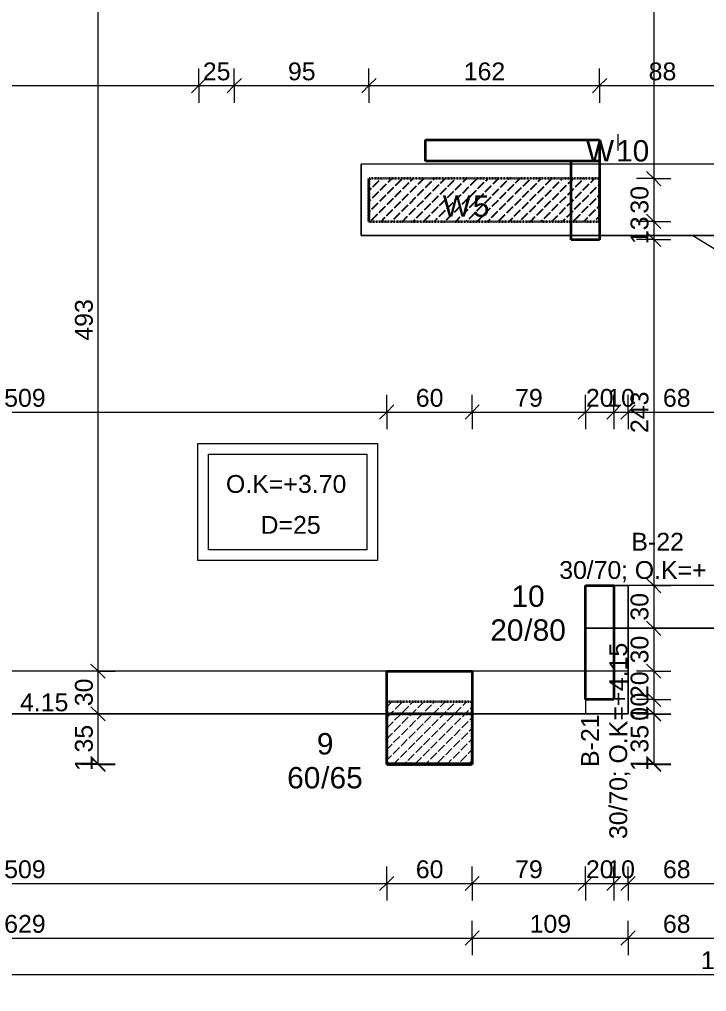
# Model space of a CAD drawing. Header units: centimetres. Extents: x 43 to 2252, y 95 to 1890.
# Drawn here: x 566 to 1049, y 95 to 777 of the extents above; entities that cross this region are included whole.
import ezdxf

# ---------------------------------------------------------------- set-up
doc = ezdxf.new("R2010")
doc.units = ezdxf.units.CM
doc.linetypes.add('Beton Ole', pattern=[0.3, 0.15, -0.15])
for name, color, linetype, lineweight in [('Dimensions', 130, 'Continuous', 9), ('Dimensions-50', 130, 'Continuous', 9), ('Floor Tags', 130, 'Continuous', 9), ('IfcBuildingElementProxy', 7, 'Continuous', 18), ('IfcColumn', 6, 'Continuous', 18), ('IfcSlab', 7, 'Continuous', 18), ('IfcWall', 7, 'Continuous', 25), ('Structural Column Tags', 130, 'Continuous', 9), ('Structural Columns', 6, 'Continuous', 50), ('Structural Framing Tags', 130, 'Continuous', 9), ('Wall Tags', 130, 'Continuous', 9)]:
    doc.layers.add(name, color=color, linetype=linetype, lineweight=lineweight)
doc.styles.add('Arial', font='arial.ttf', dxfattribs={"height": 12.5})
doc.styles.add('Arial_1', font='arial.ttf', dxfattribs={"height": 15})
doc.dimstyles.new('Deng_-_2mm_Arial_2', dxfattribs={"dimscale": 30.48, "dimtxt": 12.753242, "dimasz": 0.328084, "dimexe": 0.393701, "dimexo": 0.0625, "dimgap": 0, "dimtad": 1, "dimdec": 0, "dimzin": 0, "dimdsep": 46, "dimtxsty": 'Arial', "dimblk1": 'OBLIQUE', "dimblk2": 'OBLIQUE', "dimsah": 1, "dimcen": 0.09, "dimazin": 0, "dimtfac": 1, "dimtdec": 4, "dimtix": 1, "dimtmove": 0, "dimatfit": 3, "dimfxl": 0.393701, "dimfxlon": 1, "dimtvp": 1, "dimtolj": 1, "dimtzin": 0, "dimarcsym": 2})
pattern_1 = [(45, (-73.237, -6758.822), (0.3422397, 7.8404), [6.271, -1.524])]

# ---------------------------------------------------------------- blocks, each defined once
blk = doc.blocks.new('M_Concrete-Rectangular Beam1 - 30_70-8932641-K-31')
at = {"layer": 'IfcBuildingElementProxy', "color": 43}
blk.add_line((-28.66, 15), (-28.66, -15), dxfattribs=at)
at = {"layer": 'IfcBuildingElementProxy', "color": 90}
blk.add_line((-28.66, -15), (-28.66, 15), dxfattribs=at)
at = {"layer": 'IfcBuildingElementProxy'}
for p, q in [((39.49, 15), (-28.66, 15)), ((-28.66, 15), (49.49, 15)), ((49.49, 15), (39.49, 15)), ((-28.66, -15), (39.49, -15)), ((-28.66, -15), (49.49, -15)), ((39.49, -15), (49.49, -15))]:
    blk.add_line(p, q, dxfattribs=at)
at = {"layer": 'IfcBuildingElementProxy', "color": 252}
for p, q in [((69.49, 15), (49.49, 15)), ((49.49, 15), (69.49, 15)), ((69.49, 15), (69.49, -15)), ((69.49, -15), (69.49, 15)), ((49.49, -15), (69.49, -15)), ((49.49, -15), (69.49, -15))]:
    blk.add_line(p, q, dxfattribs=at)
blk = doc.blocks.new('M_Concrete-Rectangular Beam1 - 30_70-8955399-K-31')
at = {"layer": 'IfcBuildingElementProxy'}
for p, q in [((-57.82, 15), (-57.82, 5)), ((-57.82, 5), (-57.82, 15)), ((-27.82, 15), (-57.82, 15)), ((-57.82, 15), (32.25, 15)), ((2.25, 15), (-27.82, 15)), ((32.25, 15), (2.25, 15)), ((32.25, 15), (32.25, -15)), ((32.25, -15), (32.25, 15)), ((22.18, -15), (32.25, -15)), ((22.18, -15), (32.25, -15))]:
    blk.add_line(p, q, dxfattribs=at)
at = {"layer": 'IfcBuildingElementProxy', "color": 252}
for p, q in [((-57.82, 5), (-57.82, -15)), ((-57.82, -15), (-57.82, 5)), ((-57.82, -15), (-27.82, -15)), ((-57.82, -15), (22.18, -15)), ((-27.82, -15), (2.25, -15)), ((2.25, -15), (22.18, -15))]:
    blk.add_line(p, q, dxfattribs=at)
blk = doc.blocks.new('TAGFLOOR - D_-1983752-K-31')
at = {"layer": 'Floor Tags'}
for p, q in [((-1.548, -0.773), (-1.548, 0.87)), ((-1.548, 0.87), (0.976, 0.87)), ((0.976, 0.87), (0.976, -0.773)), ((-1.398, 0.72), (0.826, 0.72)), ((-1.398, -0.623), (-1.398, 0.72)), ((0.826, 0.72), (0.826, -0.623)), ((0.826, -0.623), (-1.398, -0.623)), ((0.976, -0.773), (-1.548, -0.773))]:
    blk.add_line(p, q, dxfattribs=at)
blk = doc.blocks.new('DIMBLOCK30-K-31')
at = {"layer": 'Dimensions-50', "transparency": 16777216}
for p, q in [((315.85, 170.78), (315.85, 182.78)), ((824.39, 170.78), (824.39, 182.78)), ((315.85, 170.78), (310.85, 165.78)), ((315.85, 170.78), (320.85, 175.78)), ((315.85, 170.78), (824.39, 170.78)), ((315.85, 170.78), (315.85, 158.78)), ((824.39, 170.78), (819.39, 165.78)), ((824.39, 170.78), (829.39, 175.78)), ((824.39, 170.78), (824.39, 158.78))]:
    blk.add_line(p, q, dxfattribs=at)
at = {"layer": 'Dimensions-50', "color": 0, "transparency": 16777216, "insert": (555.7, 187.01), "char_height": 12.5, "width": 34.6103, "attachment_point": 1, "line_spacing_factor": 0.941778, "style": 'Arial'}
blk.add_mtext('509', dxfattribs=at)
blk = doc.blocks.new('_Oblique')
at = {"color": 0, "linetype": 'ByBlock', "lineweight": -2}
blk.add_line((-0.5, -0.5), (0.5, 0.5), dxfattribs=at)
blk = doc.blocks.new('DIMBLOCK31-K-31')
at = {"layer": 'Dimensions-50', "transparency": 16777216}
for p, q in [((824.39, 170.78), (824.39, 182.78)), ((884.39, 170.78), (884.39, 182.78)), ((824.39, 170.78), (819.39, 165.78)), ((824.39, 170.78), (829.39, 175.78)), ((824.39, 170.78), (884.39, 170.78)), ((824.39, 170.78), (824.39, 158.78)), ((884.39, 170.78), (879.39, 165.78)), ((884.39, 170.78), (889.39, 175.78)), ((884.39, 170.78), (884.39, 158.78))]:
    blk.add_line(p, q, dxfattribs=at)
at = {"layer": 'Dimensions-50', "color": 0, "transparency": 16777216, "insert": (844.78, 187.01), "char_height": 12.5, "width": 23.0736, "attachment_point": 1, "line_spacing_factor": 0.941778, "style": 'Arial'}
blk.add_mtext('60', dxfattribs=at)
blk = doc.blocks.new('DIMBLOCK32-K-31')
at = {"layer": 'Dimensions-50', "transparency": 16777216}
for p, q in [((884.39, 170.78), (884.39, 182.78)), ((963.87, 170.78), (963.87, 182.78)), ((884.39, 170.78), (879.39, 165.78)), ((884.39, 170.78), (889.39, 175.78)), ((884.39, 170.78), (963.87, 170.78)), ((884.39, 170.78), (884.39, 158.78)), ((963.87, 170.78), (958.87, 165.78)), ((963.87, 170.78), (968.87, 175.78)), ((963.87, 170.78), (963.87, 158.78))]:
    blk.add_line(p, q, dxfattribs=at)
at = {"layer": 'Dimensions-50', "color": 0, "transparency": 16777216, "insert": (914.52, 187.01), "char_height": 12.5, "width": 23.0736, "attachment_point": 1, "line_spacing_factor": 0.941778, "style": 'Arial'}
blk.add_mtext('79', dxfattribs=at)
blk = doc.blocks.new('DIMBLOCK33-K-31')
at = {"layer": 'Dimensions-50', "transparency": 16777216}
for p, q in [((963.87, 170.78), (963.87, 182.78)), ((983.87, 170.78), (983.87, 182.78)), ((963.87, 170.78), (958.87, 165.78)), ((963.87, 170.78), (968.87, 175.78)), ((963.87, 170.78), (983.87, 170.78)), ((963.87, 170.78), (963.87, 158.78)), ((983.87, 170.78), (978.87, 165.78)), ((983.87, 170.78), (988.87, 175.78)), ((983.87, 170.78), (983.87, 158.78))]:
    blk.add_line(p, q, dxfattribs=at)
at = {"layer": 'Dimensions-50', "color": 0, "transparency": 16777216, "insert": (964.25, 187.01), "char_height": 12.5, "width": 23.0736, "attachment_point": 1, "line_spacing_factor": 0.941778, "style": 'Arial'}
blk.add_mtext('20', dxfattribs=at)
blk = doc.blocks.new('DIMBLOCK34-K-31')
at = {"layer": 'Dimensions-50', "transparency": 16777216}
for p, q in [((983.87, 170.78), (983.87, 182.78)), ((993.87, 170.78), (993.87, 182.78)), ((983.87, 170.78), (978.87, 165.78)), ((983.87, 170.78), (988.87, 175.78)), ((983.87, 170.78), (993.87, 170.78)), ((983.87, 170.78), (983.87, 158.78)), ((993.87, 170.78), (988.87, 165.78)), ((993.87, 170.78), (998.87, 175.78)), ((993.87, 170.78), (993.87, 158.78))]:
    blk.add_line(p, q, dxfattribs=at)
at = {"layer": 'Dimensions-50', "color": 0, "transparency": 16777216, "insert": (979.25, 187.01), "char_height": 12.5, "width": 23.0736, "attachment_point": 1, "line_spacing_factor": 0.941778, "style": 'Arial'}
blk.add_mtext('10', dxfattribs=at)
blk = doc.blocks.new('DIMBLOCK35-K-31')
at = {"layer": 'Dimensions-50', "transparency": 16777216}
for p, q in [((993.87, 170.78), (993.87, 182.78)), ((1062.02, 170.78), (1062.02, 182.78)), ((993.87, 170.78), (988.87, 165.78)), ((993.87, 170.78), (998.87, 175.78)), ((993.87, 170.78), (1062.02, 170.78)), ((993.87, 170.78), (993.87, 158.78)), ((1062.02, 170.78), (1057.02, 165.78)), ((1062.02, 170.78), (1067.02, 175.78)), ((1062.02, 170.78), (1062.02, 158.78))]:
    blk.add_line(p, q, dxfattribs=at)
at = {"layer": 'Dimensions-50', "color": 0, "transparency": 16777216, "insert": (1018.33, 187.01), "char_height": 12.5, "width": 23.0736, "attachment_point": 1, "line_spacing_factor": 0.941778, "style": 'Arial'}
blk.add_mtext('68', dxfattribs=at)
blk = doc.blocks.new('DIMBLOCK49-K-31')
at = {"layer": 'Dimensions-50', "transparency": 16777216}
for p, q in [((255.85, 132.44), (255.85, 144.44)), ((884.39, 132.44), (884.39, 144.44)), ((255.85, 132.44), (260.85, 137.44)), ((884.39, 132.44), (889.39, 137.44)), ((255.85, 132.44), (250.85, 127.44)), ((255.85, 132.44), (884.39, 132.44)), ((255.85, 132.44), (255.85, 120.44)), ((884.39, 132.44), (879.39, 127.44)), ((884.39, 132.44), (884.39, 120.44))]:
    blk.add_line(p, q, dxfattribs=at)
at = {"layer": 'Dimensions-50', "color": 0, "transparency": 16777216, "insert": (555.7, 148.67), "char_height": 12.5, "width": 34.6103, "attachment_point": 1, "line_spacing_factor": 0.941778, "style": 'Arial'}
blk.add_mtext('629', dxfattribs=at)
blk = doc.blocks.new('DIMBLOCK50-K-31')
at = {"layer": 'Dimensions-50', "transparency": 16777216}
for p, q in [((884.39, 132.44), (884.39, 144.44)), ((993.87, 132.44), (993.87, 144.44)), ((884.39, 132.44), (889.39, 137.44)), ((993.87, 132.44), (998.87, 137.44)), ((884.39, 132.44), (879.39, 127.44)), ((884.39, 132.44), (993.87, 132.44)), ((884.39, 132.44), (884.39, 120.44)), ((993.87, 132.44), (988.87, 127.44)), ((993.87, 132.44), (993.87, 120.44))]:
    blk.add_line(p, q, dxfattribs=at)
at = {"layer": 'Dimensions-50', "color": 0, "transparency": 16777216, "insert": (924.71, 148.67), "char_height": 12.5, "width": 34.6103, "attachment_point": 1, "line_spacing_factor": 0.941778, "style": 'Arial'}
blk.add_mtext('109', dxfattribs=at)
blk = doc.blocks.new('DIMBLOCK51-K-31')
at = {"layer": 'Dimensions-50', "transparency": 16777216}
for p, q in [((993.87, 132.44), (993.87, 144.44)), ((1062.02, 132.44), (1062.02, 144.44)), ((993.87, 132.44), (998.87, 137.44)), ((1062.02, 132.44), (1067.02, 137.44)), ((993.87, 132.44), (988.87, 127.44)), ((993.87, 132.44), (1062.02, 132.44)), ((993.87, 132.44), (993.87, 120.44)), ((1062.02, 132.44), (1057.02, 127.44)), ((1062.02, 132.44), (1062.02, 120.44))]:
    blk.add_line(p, q, dxfattribs=at)
at = {"layer": 'Dimensions-50', "color": 0, "transparency": 16777216, "insert": (1018.33, 148.67), "char_height": 12.5, "width": 23.0736, "attachment_point": 1, "line_spacing_factor": 0.941778, "style": 'Arial'}
blk.add_mtext('68', dxfattribs=at)
blk = doc.blocks.new('DIMBLOCK55-K-31')
at = {"layer": 'Dimensions-50', "transparency": 16777216}
for p, q in [((255.85, 106.88), (255.85, 118.88)), ((1872.6, 106.88), (1872.6, 118.88)), ((255.85, 106.88), (260.85, 111.88)), ((1872.6, 106.88), (1877.6, 111.88)), ((255.85, 106.88), (250.85, 101.88)), ((255.85, 106.88), (1872.6, 106.88)), ((255.85, 106.88), (255.85, 94.88)), ((1872.6, 106.88), (1867.6, 101.88)), ((1872.6, 106.88), (1872.6, 94.88))]:
    blk.add_line(p, q, dxfattribs=at)
at = {"layer": 'Dimensions-50', "color": 0, "transparency": 16777216, "insert": (1045, 123.11), "char_height": 12.5, "width": 46.1471, "attachment_point": 1, "line_spacing_factor": 0.941778, "style": 'Arial'}
blk.add_mtext('1617', dxfattribs=at)
blk = doc.blocks.new('DIMBLOCK119-K-31')
at = {"layer": 'Dimensions-50', "transparency": 16777216}
for p, q in [((361.37, 730.97), (361.37, 742.97)), ((692.33, 730.97), (692.33, 742.97)), ((361.37, 730.97), (356.37, 725.97)), ((361.37, 730.97), (366.37, 735.97)), ((361.37, 730.97), (692.33, 730.97)), ((361.37, 730.97), (361.37, 718.97)), ((692.33, 730.97), (687.33, 725.97)), ((692.33, 730.97), (697.33, 735.97)), ((692.33, 730.97), (692.33, 718.97))]:
    blk.add_line(p, q, dxfattribs=at)
at = {"layer": 'Dimensions-50', "color": 0, "transparency": 16777216, "insert": (512.43, 747.2), "char_height": 12.5, "width": 34.6103, "attachment_point": 1, "line_spacing_factor": 0.941778, "style": 'Arial'}
blk.add_mtext('331', dxfattribs=at)
blk = doc.blocks.new('DIMBLOCK120-K-31')
at = {"layer": 'Dimensions-50', "transparency": 16777216}
for p, q in [((692.33, 730.97), (692.33, 742.97)), ((717.33, 730.97), (717.33, 742.97)), ((692.33, 730.97), (687.33, 725.97)), ((692.33, 730.97), (697.33, 735.97)), ((692.33, 730.97), (717.33, 730.97)), ((692.33, 730.97), (692.33, 718.97)), ((717.33, 730.97), (712.33, 725.97)), ((717.33, 730.97), (722.33, 735.97)), ((717.33, 730.97), (717.33, 718.97))]:
    blk.add_line(p, q, dxfattribs=at)
at = {"layer": 'Dimensions-50', "color": 0, "transparency": 16777216, "insert": (695.22, 747.2), "char_height": 12.5, "width": 23.0736, "attachment_point": 1, "line_spacing_factor": 0.941778, "style": 'Arial'}
blk.add_mtext('25', dxfattribs=at)
blk = doc.blocks.new('DIMBLOCK121-K-31')
at = {"layer": 'Dimensions-50', "transparency": 16777216}
for p, q in [((717.33, 730.97), (717.33, 742.97)), ((811.87, 730.97), (811.87, 742.97)), ((717.33, 730.97), (712.33, 725.97)), ((717.33, 730.97), (722.33, 735.97)), ((717.33, 730.97), (811.87, 730.97)), ((717.33, 730.97), (717.33, 718.97)), ((811.87, 730.97), (806.87, 725.97)), ((811.87, 730.97), (816.87, 735.97)), ((811.87, 730.97), (811.87, 718.97))]:
    blk.add_line(p, q, dxfattribs=at)
at = {"layer": 'Dimensions-50', "color": 0, "transparency": 16777216, "insert": (754.98, 747.2), "char_height": 12.5, "width": 23.0736, "attachment_point": 1, "line_spacing_factor": 0.941778, "style": 'Arial'}
blk.add_mtext('95', dxfattribs=at)
blk = doc.blocks.new('DIMBLOCK122-K-31')
at = {"layer": 'Dimensions-50', "transparency": 16777216}
for p, q in [((811.87, 730.97), (811.87, 742.97)), ((973.87, 730.97), (973.87, 742.97)), ((811.87, 730.97), (806.87, 725.97)), ((811.87, 730.97), (816.87, 735.97)), ((811.87, 730.97), (973.87, 730.97)), ((811.87, 730.97), (811.87, 718.97)), ((973.87, 730.97), (968.87, 725.97)), ((973.87, 730.97), (978.87, 735.97)), ((973.87, 730.97), (973.87, 718.97))]:
    blk.add_line(p, q, dxfattribs=at)
at = {"layer": 'Dimensions-50', "color": 0, "transparency": 16777216, "insert": (878.45, 747.2), "char_height": 12.5, "width": 34.6103, "attachment_point": 1, "line_spacing_factor": 0.941778, "style": 'Arial'}
blk.add_mtext('162', dxfattribs=at)
blk = doc.blocks.new('DIMBLOCK123-K-31')
at = {"layer": 'Dimensions-50', "transparency": 16777216}
for p, q in [((973.87, 730.97), (973.87, 742.97)), ((1062.02, 730.97), (1062.02, 742.97)), ((973.87, 730.97), (968.87, 725.97)), ((973.87, 730.97), (978.87, 735.97)), ((973.87, 730.97), (1062.02, 730.97)), ((973.87, 730.97), (973.87, 718.97)), ((1062.02, 730.97), (1057.02, 725.97)), ((1062.02, 730.97), (1067.02, 735.97)), ((1062.02, 730.97), (1062.02, 718.97))]:
    blk.add_line(p, q, dxfattribs=at)
at = {"layer": 'Dimensions-50', "color": 0, "transparency": 16777216, "insert": (1008.33, 747.2), "char_height": 12.5, "width": 23.0736, "attachment_point": 1, "line_spacing_factor": 0.941778, "style": 'Arial'}
blk.add_mtext('88', dxfattribs=at)
blk = doc.blocks.new('DIMBLOCK138-K-31')
at = {"layer": 'Dimensions-50', "transparency": 16777216}
for p, q in [((315.85, 501.77), (315.85, 513.77)), ((824.39, 501.77), (824.39, 513.77)), ((315.85, 501.77), (320.85, 506.77)), ((824.39, 501.77), (829.39, 506.77)), ((315.85, 501.77), (310.85, 496.77)), ((315.85, 501.77), (824.39, 501.77)), ((315.85, 501.77), (315.85, 489.77)), ((824.39, 501.77), (819.39, 496.77)), ((824.39, 501.77), (824.39, 489.77))]:
    blk.add_line(p, q, dxfattribs=at)
at = {"layer": 'Dimensions-50', "color": 0, "transparency": 16777216, "insert": (555.7, 517.99), "char_height": 12.5, "width": 34.6103, "attachment_point": 1, "line_spacing_factor": 0.941778, "style": 'Arial'}
blk.add_mtext('509', dxfattribs=at)
blk = doc.blocks.new('DIMBLOCK139-K-31')
at = {"layer": 'Dimensions-50', "transparency": 16777216}
for p, q in [((824.39, 501.77), (824.39, 513.77)), ((884.39, 501.77), (884.39, 513.77)), ((824.39, 501.77), (829.39, 506.77)), ((884.39, 501.77), (889.39, 506.77)), ((824.39, 501.77), (819.39, 496.77)), ((824.39, 501.77), (884.39, 501.77)), ((824.39, 501.77), (824.39, 489.77)), ((884.39, 501.77), (879.39, 496.77)), ((884.39, 501.77), (884.39, 489.77))]:
    blk.add_line(p, q, dxfattribs=at)
at = {"layer": 'Dimensions-50', "color": 0, "transparency": 16777216, "insert": (844.78, 517.99), "char_height": 12.5, "width": 23.0736, "attachment_point": 1, "line_spacing_factor": 0.941778, "style": 'Arial'}
blk.add_mtext('60', dxfattribs=at)
blk = doc.blocks.new('DIMBLOCK140-K-31')
at = {"layer": 'Dimensions-50', "transparency": 16777216}
for p, q in [((884.39, 501.77), (884.39, 513.77)), ((963.87, 501.77), (963.87, 513.77)), ((884.39, 501.77), (889.39, 506.77)), ((963.87, 501.77), (968.87, 506.77)), ((884.39, 501.77), (879.39, 496.77)), ((884.39, 501.77), (963.87, 501.77)), ((884.39, 501.77), (884.39, 489.77)), ((963.87, 501.77), (958.87, 496.77)), ((963.87, 501.77), (963.87, 489.77))]:
    blk.add_line(p, q, dxfattribs=at)
at = {"layer": 'Dimensions-50', "color": 0, "transparency": 16777216, "insert": (914.52, 517.99), "char_height": 12.5, "width": 23.0736, "attachment_point": 1, "line_spacing_factor": 0.941778, "style": 'Arial'}
blk.add_mtext('79', dxfattribs=at)
blk = doc.blocks.new('DIMBLOCK141-K-31')
at = {"layer": 'Dimensions-50', "transparency": 16777216}
for p, q in [((963.87, 501.77), (963.87, 513.77)), ((983.87, 501.77), (983.87, 513.77)), ((963.87, 501.77), (968.87, 506.77)), ((983.87, 501.77), (988.87, 506.77)), ((963.87, 501.77), (958.87, 496.77)), ((963.87, 501.77), (983.87, 501.77)), ((963.87, 501.77), (963.87, 489.77)), ((983.87, 501.77), (978.87, 496.77)), ((983.87, 501.77), (983.87, 489.77))]:
    blk.add_line(p, q, dxfattribs=at)
at = {"layer": 'Dimensions-50', "color": 0, "transparency": 16777216, "insert": (964.25, 517.99), "char_height": 12.5, "width": 23.0736, "attachment_point": 1, "line_spacing_factor": 0.941778, "style": 'Arial'}
blk.add_mtext('20', dxfattribs=at)
blk = doc.blocks.new('DIMBLOCK142-K-31')
at = {"layer": 'Dimensions-50', "transparency": 16777216}
for p, q in [((983.87, 501.77), (983.87, 513.77)), ((993.87, 501.77), (993.87, 513.77)), ((983.87, 501.77), (988.87, 506.77)), ((993.87, 501.77), (998.87, 506.77)), ((983.87, 501.77), (978.87, 496.77)), ((983.87, 501.77), (993.87, 501.77)), ((983.87, 501.77), (983.87, 489.77)), ((993.87, 501.77), (988.87, 496.77)), ((993.87, 501.77), (993.87, 489.77))]:
    blk.add_line(p, q, dxfattribs=at)
at = {"layer": 'Dimensions-50', "color": 0, "transparency": 16777216, "insert": (979.25, 517.99), "char_height": 12.5, "width": 23.0736, "attachment_point": 1, "line_spacing_factor": 0.941778, "style": 'Arial'}
blk.add_mtext('10', dxfattribs=at)
blk = doc.blocks.new('DIMBLOCK143-K-31')
at = {"layer": 'Dimensions-50', "transparency": 16777216}
for p, q in [((993.87, 501.77), (993.87, 513.77)), ((1062.02, 501.77), (1062.02, 513.77)), ((993.87, 501.77), (998.87, 506.77)), ((1062.02, 501.77), (1067.02, 506.77)), ((993.87, 501.77), (988.87, 496.77)), ((993.87, 501.77), (1062.02, 501.77)), ((993.87, 501.77), (993.87, 489.77)), ((1062.02, 501.77), (1057.02, 496.77)), ((1062.02, 501.77), (1062.02, 489.77))]:
    blk.add_line(p, q, dxfattribs=at)
at = {"layer": 'Dimensions-50', "color": 0, "transparency": 16777216, "insert": (1018.33, 517.99), "char_height": 12.5, "width": 23.0736, "attachment_point": 1, "line_spacing_factor": 0.941778, "style": 'Arial'}
blk.add_mtext('68', dxfattribs=at)
blk = doc.blocks.new('DIMBLOCK169-K-31')
at = {"layer": 'Dimensions-50', "transparency": 16777216}
for p, q in [((1011.85, 1754.69), (999.85, 1754.69)), ((1011.85, 1754.69), (1006.85, 1759.69)), ((1011.85, 1754.69), (1011.85, 665.66)), ((1011.85, 1754.69), (1016.85, 1749.69)), ((1011.85, 1754.69), (1023.85, 1754.69)), ((1011.85, 665.66), (1006.85, 670.66)), ((1011.85, 665.66), (999.85, 665.66)), ((1011.85, 665.66), (1016.85, 660.66)), ((1011.85, 665.66), (1023.85, 665.66))]:
    blk.add_line(p, q, dxfattribs=at)
at = {"layer": 'Dimensions-50', "color": 0, "transparency": 16777216, "insert": (995.63, 1190.95), "char_height": 12.5, "width": 46.1471, "attachment_point": 1, "rotation": 90, "line_spacing_factor": 0.941778, "style": 'Arial'}
blk.add_mtext('1089', dxfattribs=at)
blk = doc.blocks.new('DIMBLOCK170-K-31')
at = {"layer": 'Dimensions-50', "transparency": 16777216}
for p, q in [((1011.85, 665.66), (1006.85, 670.66)), ((1011.85, 665.66), (999.85, 665.66)), ((1011.85, 665.66), (1011.85, 635.66)), ((1011.85, 665.66), (1016.85, 660.66)), ((1011.85, 665.66), (1023.85, 665.66)), ((1011.85, 635.66), (999.85, 635.66)), ((1011.85, 635.66), (1006.85, 640.66)), ((1011.85, 635.66), (1016.85, 630.66)), ((1011.85, 635.66), (1023.85, 635.66))]:
    blk.add_line(p, q, dxfattribs=at)
at = {"layer": 'Dimensions-50', "color": 0, "transparency": 16777216, "insert": (995.63, 641.05), "char_height": 12.5, "width": 23.0736, "attachment_point": 1, "rotation": 90, "line_spacing_factor": 0.941778, "style": 'Arial'}
blk.add_mtext('30', dxfattribs=at)
blk = doc.blocks.new('DIMBLOCK171-K-31')
at = {"layer": 'Dimensions-50', "transparency": 16777216}
for p, q in [((1011.85, 635.66), (999.85, 635.66)), ((1011.85, 635.66), (1006.85, 640.66)), ((1011.85, 635.66), (1011.85, 622.95)), ((1011.85, 635.66), (1016.85, 630.66)), ((1011.85, 635.66), (1023.85, 635.66)), ((1011.85, 622.95), (1006.85, 627.95)), ((1011.85, 622.95), (999.85, 622.95)), ((1011.85, 622.95), (1016.85, 617.95)), ((1011.85, 622.95), (1023.85, 622.95))]:
    blk.add_line(p, q, dxfattribs=at)
at = {"layer": 'Dimensions-50', "color": 0, "transparency": 16777216, "insert": (995.63, 619.69), "char_height": 12.5, "width": 23.0736, "attachment_point": 1, "rotation": 90, "line_spacing_factor": 0.941778, "style": 'Arial'}
blk.add_mtext('13', dxfattribs=at)
blk = doc.blocks.new('DIMBLOCK172-K-31')
at = {"layer": 'Dimensions-50', "transparency": 16777216}
for p, q in [((1011.85, 622.95), (1006.85, 627.95)), ((1011.85, 622.95), (999.85, 622.95)), ((1011.85, 622.95), (1011.85, 379.92)), ((1011.85, 622.95), (1016.85, 617.95)), ((1011.85, 622.95), (1023.85, 622.95)), ((1011.85, 379.92), (1006.85, 384.92)), ((1011.85, 379.92), (999.85, 379.92)), ((1011.85, 379.92), (1016.85, 374.92)), ((1011.85, 379.92), (1023.85, 379.92))]:
    blk.add_line(p, q, dxfattribs=at)
at = {"layer": 'Dimensions-50', "color": 0, "transparency": 16777216, "insert": (995.63, 487.01), "char_height": 12.5, "width": 34.6103, "attachment_point": 1, "rotation": 90, "line_spacing_factor": 0.941778, "style": 'Arial'}
blk.add_mtext('243', dxfattribs=at)
blk = doc.blocks.new('DIMBLOCK173-K-31')
at = {"layer": 'Dimensions-50', "transparency": 16777216}
for p, q in [((1011.85, 379.92), (1006.85, 384.92)), ((1011.85, 379.92), (999.85, 379.92)), ((1011.85, 379.92), (1011.85, 349.92)), ((1011.85, 379.92), (1016.85, 374.92)), ((1011.85, 379.92), (1023.85, 379.92)), ((1011.85, 349.92), (1006.85, 354.92)), ((1011.85, 349.92), (999.85, 349.92)), ((1011.85, 349.92), (1016.85, 344.92)), ((1011.85, 349.92), (1023.85, 349.92))]:
    blk.add_line(p, q, dxfattribs=at)
at = {"layer": 'Dimensions-50', "color": 0, "transparency": 16777216, "insert": (995.63, 355.3), "char_height": 12.5, "width": 23.0736, "attachment_point": 1, "rotation": 90, "line_spacing_factor": 0.941778, "style": 'Arial'}
blk.add_mtext('30', dxfattribs=at)
blk = doc.blocks.new('DIMBLOCK174-K-31')
at = {"layer": 'Dimensions-50', "transparency": 16777216}
for p, q in [((1011.85, 349.92), (1006.85, 354.92)), ((1011.85, 349.92), (999.85, 349.92)), ((1011.85, 349.92), (1011.85, 319.85)), ((1011.85, 349.92), (1016.85, 344.92)), ((1011.85, 349.92), (1023.85, 349.92)), ((1011.85, 319.85), (1006.85, 324.85)), ((1011.85, 319.85), (999.85, 319.85)), ((1011.85, 319.85), (1016.85, 314.85)), ((1011.85, 319.85), (1023.85, 319.85))]:
    blk.add_line(p, q, dxfattribs=at)
at = {"layer": 'Dimensions-50', "color": 0, "transparency": 16777216, "insert": (995.63, 325.27), "char_height": 12.5, "width": 23.0736, "attachment_point": 1, "rotation": 90, "line_spacing_factor": 0.941778, "style": 'Arial'}
blk.add_mtext('30', dxfattribs=at)
blk = doc.blocks.new('DIMBLOCK175-K-31')
at = {"layer": 'Dimensions-50', "transparency": 16777216}
for p, q in [((1011.85, 319.85), (1006.85, 324.85)), ((1011.85, 319.85), (999.85, 319.85)), ((1011.85, 319.85), (1011.85, 299.92)), ((1011.85, 319.85), (1016.85, 314.85)), ((1011.85, 319.85), (1023.85, 319.85)), ((1011.85, 299.92), (1006.85, 304.92)), ((1011.85, 299.92), (999.85, 299.92)), ((1011.85, 299.92), (1016.85, 294.92)), ((1011.85, 299.92), (1023.85, 299.92))]:
    blk.add_line(p, q, dxfattribs=at)
at = {"layer": 'Dimensions-50', "color": 0, "transparency": 16777216, "insert": (995.63, 300.27), "char_height": 12.5, "width": 23.0736, "attachment_point": 1, "rotation": 90, "line_spacing_factor": 0.941778, "style": 'Arial'}
blk.add_mtext('20', dxfattribs=at)
blk = doc.blocks.new('DIMBLOCK176-K-31')
at = {"layer": 'Dimensions-50', "transparency": 16777216}
for p, q in [((1011.85, 299.92), (1006.85, 304.92)), ((1011.85, 299.92), (999.85, 299.92)), ((1011.85, 289.85), (1006.85, 294.85)), ((1011.85, 299.92), (1011.85, 289.85)), ((1011.85, 299.92), (1016.85, 294.92)), ((1011.85, 299.92), (1023.85, 299.92)), ((1011.85, 289.85), (999.85, 289.85)), ((1011.85, 289.85), (1016.85, 284.85)), ((1011.85, 289.85), (1023.85, 289.85))]:
    blk.add_line(p, q, dxfattribs=at)
at = {"layer": 'Dimensions-50', "color": 0, "transparency": 16777216, "insert": (995.63, 285.27), "char_height": 12.5, "width": 23.0736, "attachment_point": 1, "rotation": 90, "line_spacing_factor": 0.941778, "style": 'Arial'}
blk.add_mtext('10', dxfattribs=at)
blk = doc.blocks.new('DIMBLOCK177-K-31')
at = {"layer": 'Dimensions-50', "transparency": 16777216}
for p, q in [((1011.85, 289.85), (1006.85, 294.85)), ((1011.85, 289.69), (1006.85, 294.69)), ((1011.85, 289.85), (999.85, 289.85)), ((1011.85, 289.69), (999.85, 289.69)), ((1011.85, 289.85), (1011.85, 289.69)), ((1011.85, 289.85), (1016.85, 284.85)), ((1011.85, 289.85), (1023.85, 289.85)), ((1011.85, 289.69), (1016.85, 284.69)), ((1011.85, 289.69), (1023.85, 289.69))]:
    blk.add_line(p, q, dxfattribs=at)
at = {"layer": 'Dimensions-50', "color": 0, "transparency": 16777216, "insert": (995.63, 284.96), "char_height": 12.5, "width": 11.5368, "attachment_point": 1, "rotation": 90, "line_spacing_factor": 0.941778, "style": 'Arial'}
blk.add_mtext('\\fArial|b0|i0|c177|p34|;0', dxfattribs=at)
blk = doc.blocks.new('DIMBLOCK178-K-31')
at = {"layer": 'Dimensions-50', "transparency": 16777216}
for p, q in [((1011.85, 289.69), (1006.85, 294.69)), ((1011.85, 289.69), (999.85, 289.69)), ((1011.85, 289.69), (1011.85, 254.85)), ((1011.85, 289.69), (1016.85, 284.69)), ((1011.85, 289.69), (1023.85, 289.69)), ((1011.85, 254.85), (1006.85, 259.85)), ((1011.85, 254.85), (999.85, 254.85)), ((1011.85, 254.85), (1016.85, 249.85)), ((1011.85, 254.85), (1023.85, 254.85))]:
    blk.add_line(p, q, dxfattribs=at)
at = {"layer": 'Dimensions-50', "color": 0, "transparency": 16777216, "insert": (995.63, 262.66), "char_height": 12.5, "width": 23.0736, "attachment_point": 1, "rotation": 90, "line_spacing_factor": 0.941778, "style": 'Arial'}
blk.add_mtext('35', dxfattribs=at)
blk = doc.blocks.new('DIMBLOCK179-K-31')
at = {"layer": 'Dimensions-50', "transparency": 16777216}
for p, q in [((1011.85, 254.85), (1006.85, 259.85)), ((1011.85, 254.85), (999.85, 254.85)), ((1011.85, 254.32), (999.85, 254.32)), ((1011.85, 254.32), (1006.85, 259.32)), ((1011.85, 254.85), (1011.85, 254.32)), ((1011.85, 254.85), (1016.85, 249.85)), ((1011.85, 254.85), (1023.85, 254.85)), ((1011.85, 254.32), (1016.85, 249.32)), ((1011.85, 254.32), (1023.85, 254.32))]:
    blk.add_line(p, q, dxfattribs=at)
at = {"layer": 'Dimensions-50', "color": 0, "transparency": 16777216, "insert": (995.63, 249.77), "char_height": 12.5, "width": 11.5368, "attachment_point": 1, "rotation": 90, "line_spacing_factor": 0.941778, "style": 'Arial'}
blk.add_mtext('\\fArial|b0|i0|c177|p34|;1', dxfattribs=at)
blk = doc.blocks.new('DIMBLOCK180-K-31')
at = {"layer": 'Dimensions-50', "transparency": 16777216}
for p, q in [((621.61, 254.85), (616.61, 259.85)), ((621.61, 254.85), (609.61, 254.85)), ((621.61, 254.32), (609.61, 254.32)), ((621.61, 254.32), (616.61, 259.32)), ((621.61, 254.32), (621.61, 254.85)), ((621.61, 254.85), (626.61, 249.85)), ((621.61, 254.85), (633.61, 254.85)), ((621.61, 254.32), (626.61, 249.32)), ((621.61, 254.32), (633.61, 254.32))]:
    blk.add_line(p, q, dxfattribs=at)
at = {"layer": 'Dimensions-50', "color": 0, "transparency": 16777216, "insert": (605.39, 249.77), "char_height": 12.5, "width": 11.5368, "attachment_point": 1, "rotation": 90, "line_spacing_factor": 0.941778, "style": 'Arial'}
blk.add_mtext('\\fArial|b0|i0|c177|p34|;1', dxfattribs=at)
blk = doc.blocks.new('DIMBLOCK181-K-31')
at = {"layer": 'Dimensions-50', "transparency": 16777216}
for p, q in [((621.61, 289.85), (616.61, 294.85)), ((621.61, 289.85), (609.61, 289.85)), ((621.61, 254.85), (621.61, 289.85)), ((621.61, 289.85), (626.61, 284.85)), ((621.61, 289.85), (633.61, 289.85)), ((621.61, 254.85), (616.61, 259.85)), ((621.61, 254.85), (609.61, 254.85)), ((621.61, 254.85), (626.61, 249.85)), ((621.61, 254.85), (633.61, 254.85))]:
    blk.add_line(p, q, dxfattribs=at)
at = {"layer": 'Dimensions-50', "color": 0, "transparency": 16777216, "insert": (605.39, 262.73), "char_height": 12.5, "width": 23.0736, "attachment_point": 1, "rotation": 90, "line_spacing_factor": 0.941778, "style": 'Arial'}
blk.add_mtext('35', dxfattribs=at)
blk = doc.blocks.new('DIMBLOCK182-K-31')
at = {"layer": 'Dimensions-50', "transparency": 16777216}
for p, q in [((621.61, 319.85), (616.61, 324.85)), ((621.61, 319.85), (609.61, 319.85)), ((621.61, 289.85), (621.61, 319.85)), ((621.61, 319.85), (626.61, 314.85)), ((621.61, 319.85), (633.61, 319.85)), ((621.61, 289.85), (616.61, 294.85)), ((621.61, 289.85), (609.61, 289.85)), ((621.61, 289.85), (626.61, 284.85)), ((621.61, 289.85), (633.61, 289.85))]:
    blk.add_line(p, q, dxfattribs=at)
at = {"layer": 'Dimensions-50', "color": 0, "transparency": 16777216, "insert": (605.39, 295.23), "char_height": 12.5, "width": 23.0736, "attachment_point": 1, "rotation": 90, "line_spacing_factor": 0.941778, "style": 'Arial'}
blk.add_mtext('30', dxfattribs=at)
blk = doc.blocks.new('DIMBLOCK183-K-31')
at = {"layer": 'Dimensions-50', "transparency": 16777216}
for p, q in [((621.61, 812.76), (609.61, 812.76)), ((621.61, 812.76), (616.61, 817.76)), ((621.61, 319.85), (621.61, 812.76)), ((621.61, 812.76), (626.61, 807.76)), ((621.61, 812.76), (633.61, 812.76)), ((621.61, 319.85), (616.61, 324.85)), ((621.61, 319.85), (609.61, 319.85)), ((621.61, 319.85), (626.61, 314.85)), ((621.61, 319.85), (633.61, 319.85))]:
    blk.add_line(p, q, dxfattribs=at)
at = {"layer": 'Dimensions-50', "color": 0, "transparency": 16777216, "insert": (605.39, 551.88), "char_height": 12.5, "width": 34.6103, "attachment_point": 1, "rotation": 90, "line_spacing_factor": 0.941778, "style": 'Arial'}
blk.add_mtext('493', dxfattribs=at)

msp = doc.modelspace()

# ---------------------------------------------------------------- hatches: boundary and pattern name
at = {"layer": 'IfcColumn', "linetype": 'Beton Ole'}
h = msp.add_hatch(dxfattribs=at)
h.set_pattern_fill('FP_1', style=0, pattern_type=2)
h.set_pattern_definition(pattern_1)
h.paths.add_polyline_path([(824.39, 289.85), (884.39, 289.85), (884.39, 298.32), (824.39, 298.32)])
h = msp.add_hatch(dxfattribs=at)
h.set_pattern_fill('FP_1', style=0, pattern_type=2)
h.set_pattern_definition(pattern_1)
h.paths.add_polyline_path([(884.39, 254.85), (884.39, 289.85), (824.39, 289.85), (824.39, 254.85)])
h = msp.add_hatch(dxfattribs=at)
h.set_pattern_fill('FP_1', style=0, pattern_type=2)
h.set_pattern_definition(pattern_1)
h.paths.add_polyline_path([(884.39, 254.32), (884.39, 254.85), (824.39, 254.85), (824.39, 254.32)])
at = {"layer": 'IfcWall', "linetype": 'Beton Ole'}
h = msp.add_hatch(dxfattribs=at)
h.set_pattern_fill('FP_1', color=50, style=0, pattern_type=2)
h.set_pattern_definition(pattern_1)
h.paths.add_polyline_path([(811.87, 635.66), (953.87, 635.66), (953.87, 665.66), (811.87, 665.66)])
h = msp.add_hatch(dxfattribs=at)
h.set_pattern_fill('FP_1', color=50, style=0, pattern_type=2)
h.set_pattern_definition(pattern_1)
h.paths.add_polyline_path([(953.87, 635.66), (973.87, 635.66), (973.87, 665.66), (953.87, 665.66), (953.87, 662.74)])

# ---------------------------------------------------------------- linework, layer by layer
at = {"layer": 'IfcBuildingElementProxy'}
for p, q in [((806.39, 625.69), (806.39, 675.69)), ((806.39, 675.69), (806.39, 625.69)), ((953.87, 675.69), (806.39, 675.69)), ((953.87, 675.69), (806.39, 675.69)), ((1124.35, 675.69), (973.87, 675.69)), ((1124.35, 675.69), (973.87, 675.69)), ((806.39, 625.69), (953.87, 625.69)), ((953.87, 625.69), (806.39, 625.69)), ((973.87, 625.69), (1062.02, 625.69)), ((1124.35, 625.69), (973.87, 625.69)), ((824.39, 319.85), (315.85, 319.85)), ((824.39, 319.85), (315.85, 319.85)), ((963.87, 319.85), (884.39, 319.85)), ((963.87, 319.85), (884.39, 319.85)), ((993.87, 319.85), (983.87, 319.85)), ((993.87, 319.85), (983.87, 319.85)), ((993.87, 289.85), (993.87, 319.85)), ((993.87, 319.85), (993.87, 289.85)), ((285.85, 289.85), (824.39, 289.85)), ((824.39, 289.85), (285.85, 289.85)), ((884.39, 289.85), (963.87, 289.85)), ((993.87, 289.85), (884.39, 289.85)), ((963.87, 289.85), (993.87, 289.85))]:
    msp.add_line(p, q, dxfattribs=at)
at = {"layer": 'IfcBuildingElementProxy', "color": 43}
for p, q in [((973.87, 675.69), (953.87, 675.69)), ((973.87, 675.69), (953.87, 675.69)), ((953.87, 625.69), (973.87, 625.69)), ((973.87, 625.69), (953.87, 625.69))]:
    msp.add_line(p, q, dxfattribs=at)
at = {"layer": 'IfcBuildingElementProxy', "color": 252}
for p, q in [((884.39, 319.85), (824.39, 319.85)), ((884.39, 319.85), (824.39, 319.85)), ((983.87, 319.85), (963.87, 319.85)), ((983.87, 319.85), (963.87, 319.85)), ((884.39, 289.85), (824.39, 289.85))]:
    msp.add_line(p, q, dxfattribs=at)
at = {"layer": 'IfcBuildingElementProxy', "color": 90}
msp.add_line((824.39, 289.85), (884.39, 289.85), dxfattribs=at)
at = {"layer": 'IfcColumn', "color": 8, "linetype": 'Beton Ole', "lineweight": 35}
for p, q in [((963.87, 299.92), (963.87, 379.92)), ((963.87, 379.92), (983.87, 379.92)), ((983.87, 379.92), (983.87, 299.92)), ((824.39, 289.85), (824.39, 319.85)), ((824.39, 319.85), (884.39, 319.85)), ((884.39, 319.85), (884.39, 289.85)), ((824.39, 298.32), (824.39, 289.85)), ((884.39, 298.32), (824.39, 298.32)), ((884.39, 289.85), (884.39, 298.32)), ((983.87, 299.92), (963.87, 299.92)), ((884.39, 289.85), (824.39, 289.85)), ((824.39, 289.85), (884.39, 289.85)), ((824.39, 254.85), (824.39, 289.85)), ((824.39, 289.85), (884.39, 289.85)), ((884.39, 289.85), (824.39, 289.85)), ((884.39, 289.85), (884.39, 254.85))]:
    msp.add_line(p, q, dxfattribs=at)
at = {"layer": 'IfcColumn', "color": 10, "linetype": 'Beton Ole', "lineweight": 35}
for p, q in [((884.39, 298.32), (824.39, 298.32)), ((824.39, 298.32), (824.39, 289.85)), ((884.39, 289.85), (884.39, 298.32)), ((824.39, 289.85), (824.39, 254.85)), ((824.39, 289.85), (824.39, 254.85)), ((884.39, 254.85), (884.39, 289.85)), ((884.39, 254.85), (884.39, 289.85)), ((884.39, 254.85), (824.39, 254.85)), ((824.39, 254.32), (824.39, 254.85)), ((824.39, 254.32), (884.39, 254.32)), ((884.39, 254.85), (884.39, 254.32))]:
    msp.add_line(p, q, dxfattribs=at)
at = {"layer": 'IfcColumn', "color": 9, "linetype": 'Beton Ole', "lineweight": 35}
for p, q in [((824.39, 254.85), (824.39, 254.32)), ((884.39, 254.32), (824.39, 254.32)), ((884.39, 254.32), (884.39, 254.85))]:
    msp.add_line(p, q, dxfattribs=at)
at = {"layer": 'IfcSlab'}
for p, q in [((1082.02, 349.92), (993.87, 349.92)), ((993.87, 349.92), (993.87, 289.85)), ((255.85, 289.85), (993.87, 289.85))]:
    msp.add_line(p, q, dxfattribs=at)
at = {"layer": 'IfcWall', "color": 10, "lineweight": 35}
for p, q in [((851.55, 692.97), (973.87, 692.97)), ((851.55, 677.97), (851.55, 692.97)), ((973.87, 692.97), (973.87, 622.76)), ((973.87, 677.97), (851.55, 677.97)), ((953.87, 622.76), (953.87, 677.97)), ((973.87, 622.76), (953.87, 622.76))]:
    msp.add_line(p, q, dxfattribs=at)
at = {"layer": 'IfcWall', "color": 253, "linetype": 'Beton Ole', "lineweight": 35}
for p, q in [((851.55, 692.97), (973.87, 692.97)), ((851.55, 677.97), (851.55, 692.97)), ((973.87, 692.97), (973.87, 622.76)), ((973.87, 677.97), (851.55, 677.97)), ((953.87, 622.76), (953.87, 677.97)), ((973.87, 665.66), (973.87, 635.66)), ((973.87, 622.76), (953.87, 622.76))]:
    msp.add_line(p, q, dxfattribs=at)
at = {"layer": 'IfcWall', "color": 10, "linetype": 'Beton Ole', "lineweight": 35}
for p, q in [((973.87, 665.66), (811.87, 665.66)), ((811.87, 665.66), (811.87, 635.66)), ((973.87, 665.66), (811.87, 665.66)), ((811.87, 635.66), (811.87, 665.66)), ((973.87, 635.66), (973.87, 665.66)), ((811.87, 635.66), (973.87, 635.66)), ((811.87, 635.66), (973.87, 635.66))]:
    msp.add_line(p, q, dxfattribs=at)
at = {"layer": 'Structural Columns', "color": 10, "lineweight": 35}
for p, q in [((963.87, 299.92), (963.87, 379.92)), ((963.87, 379.92), (983.87, 379.92)), ((983.87, 379.92), (983.87, 299.92)), ((824.39, 254.85), (824.39, 319.85)), ((824.39, 319.85), (884.39, 319.85)), ((884.39, 319.85), (884.39, 254.85)), ((983.87, 299.92), (963.87, 299.92)), ((884.39, 254.85), (824.39, 254.85))]:
    msp.add_line(p, q, dxfattribs=at)
at = {"layer": 'Structural Framing Tags'}
msp.add_line((1039.27, 625.69), (1084.29, 598.3), dxfattribs=at)
at = {"layer": 'Wall Tags'}
msp.add_line((986.89, 685.47), (986.89, 696.86), dxfattribs=at)

# ---------------------------------------------------------------- block references
at = {"layer": 'Floor Tags', "xscale": 49.99999999999998, "yscale": 49.99999999999998, "zscale": 49.99999999999998}
msp.add_blockref('TAGFLOOR - D_-1983752-K-31', (769.07, 436.18), dxfattribs=at)
at = {"layer": 'IfcBuildingElementProxy'}
for name, p, rotation in [('M_Concrete-Rectangular Beam1 - 30_70-8932641-K-31', (1033.36, 364.92), 180), ('M_Concrete-Rectangular Beam1 - 30_70-8955399-K-31', (978.87, 322.09), 270)]:
    msp.add_blockref(name, p, dxfattribs=dict(at, rotation=rotation))

# ---------------------------------------------------------------- texts
at = {"layer": 'Structural Column Tags', "color": 7, "char_height": 15, "attachment_point": 1, "style": 'Arial_1'}
for s, insert, width in [('10', (911.97, 380), 28.8607), ('20', (897.09, 356.19), 28.8607), ('\\fArial|b0|i0|c177|p34|;/', (920.9, 356.19), 7.2152), ('80', (926.85, 356.19), 28.8607), ('\\fArial|b0|i0|c177|p34|;9', (775.28, 276.35), 14.4304), ('60', (754.44, 252.53), 28.8607), ('\\fArial|b0|i0|c177|p34|;/', (778.26, 252.53), 7.2152), ('65', (784.21, 252.53), 28.8607)]:
    msp.add_mtext(s, dxfattribs=dict(at, insert=insert, width=width))
at = {"layer": 'Structural Framing Tags', "color": 7, "char_height": 12.5, "attachment_point": 1, "style": 'Arial'}
for s, insert, width in [('B-', (996.13, 416.96), 21.2447), ('22', (1013.66, 416.96), 23.2489), ('30', (945.53, 397.11), 23.2489), ('\\fArial|b0|i0|c177|p34|;/', (964.71, 397.11), 6.0127), ('70', (969.67, 397.11), 23.2489), ('; O.K=+', (988.86, 397.11), 73.3544), ('4.15', (566.82, 304.18), 40.8861)]:
    msp.add_mtext(s, dxfattribs=dict(at, insert=insert, width=width))
at = {"layer": 'Structural Framing Tags', "color": 7, "char_height": 12.5, "attachment_point": 1, "rotation": 90, "style": 'Arial'}
for s, insert, width in [('4.15', (980.72, 305.8), 40.8861), ('; O.K=+', (980.72, 245.27), 73.3544), ('21', (960.88, 270.08), 23.2489), ('B-', (960.88, 252.55), 21.2447), ('70', (980.72, 226.09), 23.2489), ('\\fArial|b0|i0|c177|p34|;/', (980.72, 221.13), 6.0127), ('30', (980.72, 201.95), 23.2489)]:
    msp.add_mtext(s, dxfattribs=dict(at, insert=insert, width=width))
at = {"layer": 'Wall Tags', "color": 7, "char_height": 15, "attachment_point": 1, "style": 'Arial_1'}
for s, insert, width in [('\\fArial|b0|i0|c177|p34|;W', (964.24, 692.68), 25.654), ('10', (985.41, 692.68), 28.8607), ('\\fArial|b0|i0|c177|p34|;W', (863.69, 653.89), 25.654), ('\\fArial|b0|i0|c177|p34|;5', (884.85, 653.89), 14.4304)]:
    msp.add_mtext(s, dxfattribs=dict(at, insert=insert, width=width))

# ---------------------------------------------------------------- dimensions: what is measured, and where the dimension line sits
at = {"layer": 'Dimensions'}
for base, p1, p2, override, picture, middle in [((1011.85, 665.66), (1023.85, 1754.69), (999.85, 665.66), {"dimpost": '<>', "dimfxl": 1089.290697}, 'DIMBLOCK169-K-31', (1005.47, 1210.18)), ((621.61, 812.76), (609.61, 319.85), (609.61, 812.76), {"dimpost": '<>', "dimfxl": 492.917294}, 'DIMBLOCK183-K-31', (615.23, 566.3)), ((1011.85, 635.66), (999.85, 665.66), (999.85, 635.66), {"dimpost": '<>', "dimfxl": 30}, 'DIMBLOCK170-K-31', (1005.47, 650.66)), ((1011.85, 622.95), (999.85, 635.66), (1023.85, 622.95), {"dimpost": '<>', "dimfxl": 27.158217}, 'DIMBLOCK171-K-31', (1005.47, 629.31)), ((1011.85, 379.92), (1023.85, 622.95), (1023.85, 379.92), {"dimpost": '<>', "dimfxl": 243.034756}, 'DIMBLOCK172-K-31', (1005.47, 501.43)), ((1011.85, 349.92), (1023.85, 379.92), (1023.85, 349.92), {"dimpost": '<>', "dimfxl": 30}, 'DIMBLOCK173-K-31', (1005.47, 364.92)), ((1011.85, 319.85), (1023.85, 349.92), (999.85, 319.85), {"dimpost": '<>', "dimfxl": 38.474241}, 'DIMBLOCK174-K-31', (1005.47, 334.88)), ((621.61, 319.85), (609.61, 289.85), (609.61, 319.85), {"dimpost": '<>', "dimfxl": 30}, 'DIMBLOCK182-K-31', (615.23, 304.85)), ((1011.85, 299.92), (999.85, 319.85), (999.85, 299.92), {"dimpost": '<>', "dimfxl": 19.928964}, 'DIMBLOCK175-K-31', (1005.47, 309.88)), ((1011.85, 289.85), (999.85, 299.92), (999.85, 289.85), {"dimpost": '<>', "dimfxl": 10.071036}, 'DIMBLOCK176-K-31', (1005.47, 294.88)), ((621.61, 289.85), (633.61, 254.85), (609.61, 289.85), {"dimpost": '<>', "dimfxl": 42.43819}, 'DIMBLOCK181-K-31', (615.23, 272.35)), ((1011.85, 289.69), (999.85, 289.85), (1023.85, 289.69), {"dimpost": '<>', "dimfxl": 24.000477}, 'DIMBLOCK177-K-31', (1005.47, 289.77)), ((1011.85, 254.85), (1023.85, 289.69), (999.85, 254.85), {"dimpost": '<>', "dimfxl": 42.313535}, 'DIMBLOCK178-K-31', (1005.47, 272.27)), ((621.61, 254.85), (633.61, 254.32), (633.61, 254.85), {"dimpost": '<>', "dimfxl": 0.527611}, 'DIMBLOCK180-K-31', (615.34, 254.58)), ((1011.85, 254.32), (999.85, 254.85), (999.85, 254.32), {"dimpost": '<>', "dimfxl": 0.527611}, 'DIMBLOCK179-K-31', (1005.58, 254.58))]:
    dim = msp.add_linear_dim(base=base, p1=p1, p2=p2, angle=90, dimstyle='Deng_-_2mm_Arial_2', override=override, dxfattribs=at)
    dim.commit()
    dim.dimension.update_dxf_attribs({"geometry": picture, "text_midpoint": middle})
for base, p1, p2, override, picture, middle in [((692.33, 730.97), (361.37, 742.97), (692.33, 742.97), {"dimpost": '<>', "dimfxl": 330.957298}, 'DIMBLOCK119-K-31', (526.85, 737.36)), ((717.33, 730.97), (692.33, 742.97), (717.33, 742.97), {"dimpost": '<>', "dimfxl": 25}, 'DIMBLOCK120-K-31', (704.83, 737.35)), ((811.87, 730.97), (717.33, 742.97), (811.87, 718.97), {"dimpost": '<>', "dimfxl": 97.53686}, 'DIMBLOCK121-K-31', (764.6, 737.35)), ((973.87, 730.97), (811.87, 718.97), (973.87, 718.97), {"dimpost": '<>', "dimfxl": 162}, 'DIMBLOCK122-K-31', (892.87, 737.35)), ((1062.02, 730.97), (973.87, 718.97), (1062.02, 718.97), {"dimpost": '<>', "dimfxl": 88.15}, 'DIMBLOCK123-K-31', (1017.94, 737.35)), ((824.39, 501.77), (315.85, 489.77), (824.39, 489.77), {"dimpost": '<>', "dimfxl": 508.542674}, 'DIMBLOCK138-K-31', (570.12, 508.15)), ((884.39, 501.77), (824.39, 489.77), (884.39, 489.77), {"dimpost": '<>', "dimfxl": 60}, 'DIMBLOCK139-K-31', (854.39, 508.15)), ((963.87, 501.77), (884.39, 489.77), (963.87, 489.77), {"dimpost": '<>', "dimfxl": 79.475439}, 'DIMBLOCK140-K-31', (924.13, 508.15)), ((983.87, 501.77), (963.87, 489.77), (983.87, 489.77), {"dimpost": '<>', "dimfxl": 20}, 'DIMBLOCK141-K-31', (973.87, 508.15)), ((993.87, 501.77), (983.87, 489.77), (993.87, 489.77), {"dimpost": '<>', "dimfxl": 10}, 'DIMBLOCK142-K-31', (988.87, 508.15)), ((1062.02, 501.77), (993.87, 489.77), (1062.02, 513.77), {"dimpost": '<>', "dimfxl": 72.252491}, 'DIMBLOCK143-K-31', (1027.94, 508.15)), ((824.39, 170.78), (315.85, 182.78), (824.39, 182.78), {"dimpost": '<>', "dimfxl": 508.542674}, 'DIMBLOCK30-K-31', (570.12, 177.17)), ((884.39, 170.78), (824.39, 182.78), (884.39, 182.78), {"dimpost": '<>', "dimfxl": 60}, 'DIMBLOCK31-K-31', (854.39, 177.17)), ((963.87, 170.78), (884.39, 182.78), (963.87, 182.78), {"dimpost": '<>', "dimfxl": 79.475439}, 'DIMBLOCK32-K-31', (924.13, 177.17)), ((983.87, 170.78), (963.87, 182.78), (983.87, 182.78), {"dimpost": '<>', "dimfxl": 20}, 'DIMBLOCK33-K-31', (973.87, 177.17)), ((993.87, 170.78), (983.87, 182.78), (993.87, 182.78), {"dimpost": '<>', "dimfxl": 10}, 'DIMBLOCK34-K-31', (988.87, 177.17)), ((1062.02, 170.78), (993.87, 182.78), (1062.02, 182.78), {"dimpost": '<>', "dimfxl": 68.15}, 'DIMBLOCK35-K-31', (1027.94, 177.17)), ((884.39, 132.44), (255.85, 144.44), (884.39, 144.44), {"dimpost": '<>', "dimfxl": 628.542674}, 'DIMBLOCK49-K-31', (570.12, 138.82)), ((993.87, 132.44), (884.39, 144.44), (993.87, 144.44), {"dimpost": '<>', "dimfxl": 109.475439}, 'DIMBLOCK50-K-31', (939.13, 138.82)), ((1062.02, 132.44), (993.87, 144.44), (1062.02, 144.44), {"dimpost": '<>', "dimfxl": 68.15}, 'DIMBLOCK51-K-31', (1027.94, 138.82)), ((1872.6, 106.88), (255.85, 118.88), (1872.6, 118.88), {"dimpost": '<>', "dimfxl": 1616.75222}, 'DIMBLOCK55-K-31', (1064.23, 113.27))]:
    dim = msp.add_linear_dim(base=base, p1=p1, p2=p2, dimstyle='Deng_-_2mm_Arial_2', override=override, dxfattribs=at)
    dim.commit()
    dim.dimension.update_dxf_attribs({"geometry": picture, "text_midpoint": middle})

# ---------------------------------------------------------------- next in the draw order: texts
at = {"layer": 'Floor Tags', "color": 7, "char_height": 12.5, "attachment_point": 1, "style": 'Arial', "bg_fill": 3, "box_fill_scale": 1.25, "bg_fill_color": 9, "bg_fill_true_color": 13158600, "bg_fill_transparency": 0}
for s, insert, width in [('O.K=+', (711.43, 457.53), 61.3291), ('D=', (735.73, 428.76), 27.6582)]:
    msp.add_mtext(s, dxfattribs=dict(at, insert=insert, width=width))

# ---------------------------------------------------------------- next in the draw order: texts
for s, insert, width in [('3.70', (762.03, 457.53), 40.8861), ('25', (758.55, 428.76), 23.2489)]:
    msp.add_mtext(s, dxfattribs=dict(at, insert=insert, width=width))

doc.saveas('drawing.dxf')
